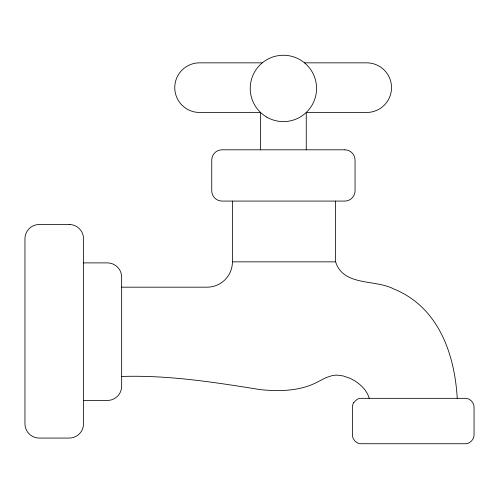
<?xml version="1.0" encoding="UTF-8"?>
<svg xmlns="http://www.w3.org/2000/svg" width="499" height="499" viewBox="0 0 499 499"><rect width="100%" height="100%" fill="white"/><g stroke="black" fill="none" stroke-linecap="round" stroke-linejoin="round"><path stroke-width="0.75" d="M262.306 62.837L199.563 62.837A24.813 24.813 0 0 0 174.756 87.649A24.813 24.813 0 0 0 199.563 112.462L260.534 112.462L260.534 149.806M304.496 62.837L366.709 62.837A24.813 24.813 0 0 1 391.522 87.649A24.813 24.813 0 0 1 366.709 112.462L306.261 112.462L306.261 149.806M121.687 287.181L207.085 287.181A25.337 25.337 0 0 0 232.428 261.844L335.621 261.844C343.387 286.594 375.267 279.078 393.811 288.996A86.832 86.832 0 0 1 414.775 300.997C444.216 323.895 455.175 362.555 457.227 398.333M83.526 262.886L107.385 262.886A14.271 14.271 0 0 1 121.656 277.157L121.656 386.182A14.271 14.271 0 0 1 107.385 400.454L83.526 400.454M121.687 376.458C168.363 374.986 214.451 382.253 260.322 389.638C275.966 391.216 292.171 391.235 307.272 386.357A67.44 67.44 0 0 0 316.322 382.621L326.19 377.568L332.265 375.597A23.416 23.416 0 0 1 337.368 375.142L343.131 375.928L349.468 378.099A43.706 43.706 0 0 1 355.824 381.554C361.869 385.552 367.22 391.21 369.216 398.333M335.621 201.078L335.621 261.844M232.428 201.078L232.428 261.844M353.816 402.462L353.367 403.261A9.437 9.437 0 0 0 352.394 407.452L352.394 434.617A9.437 9.437 0 0 0 353.367 438.808L354.951 441.066L357.122 442.719A8.452 8.452 0 0 0 361.133 443.736L465.305 443.736A8.452 8.452 0 0 0 469.322 442.719L471.486 441.066L473.071 438.802A9.437 9.437 0 0 0 474.05 434.617L474.05 407.452A9.437 9.437 0 0 0 473.077 403.261L471.486 401.003L469.322 399.35A8.452 8.452 0 0 0 465.305 398.327L361.133 398.333A8.452 8.452 0 0 0 357.122 399.35L353.816 402.462M344.747 149.806L222.049 149.806A10.298 10.298 0 0 0 211.751 160.104L211.751 190.78A10.298 10.298 0 0 0 222.049 201.078L344.747 201.078A10.298 10.298 0 0 0 355.045 190.78L355.045 160.104A10.298 10.298 0 0 0 344.747 149.806M69.255 224.494L39.221 224.494A14.271 14.271 0 0 0 24.95 238.765L24.95 423.801A14.271 14.271 0 0 0 39.221 438.072L69.255 438.072A14.271 14.271 0 0 0 83.526 423.801L83.526 238.765A14.271 14.271 0 0 0 69.255 224.494M266.815 117.153A33.165 33.165 0 0 0 316.566 88.429A33.165 33.165 0 0 0 266.815 59.705A33.165 33.165 0 0 0 266.815 117.153"/></g></svg>
